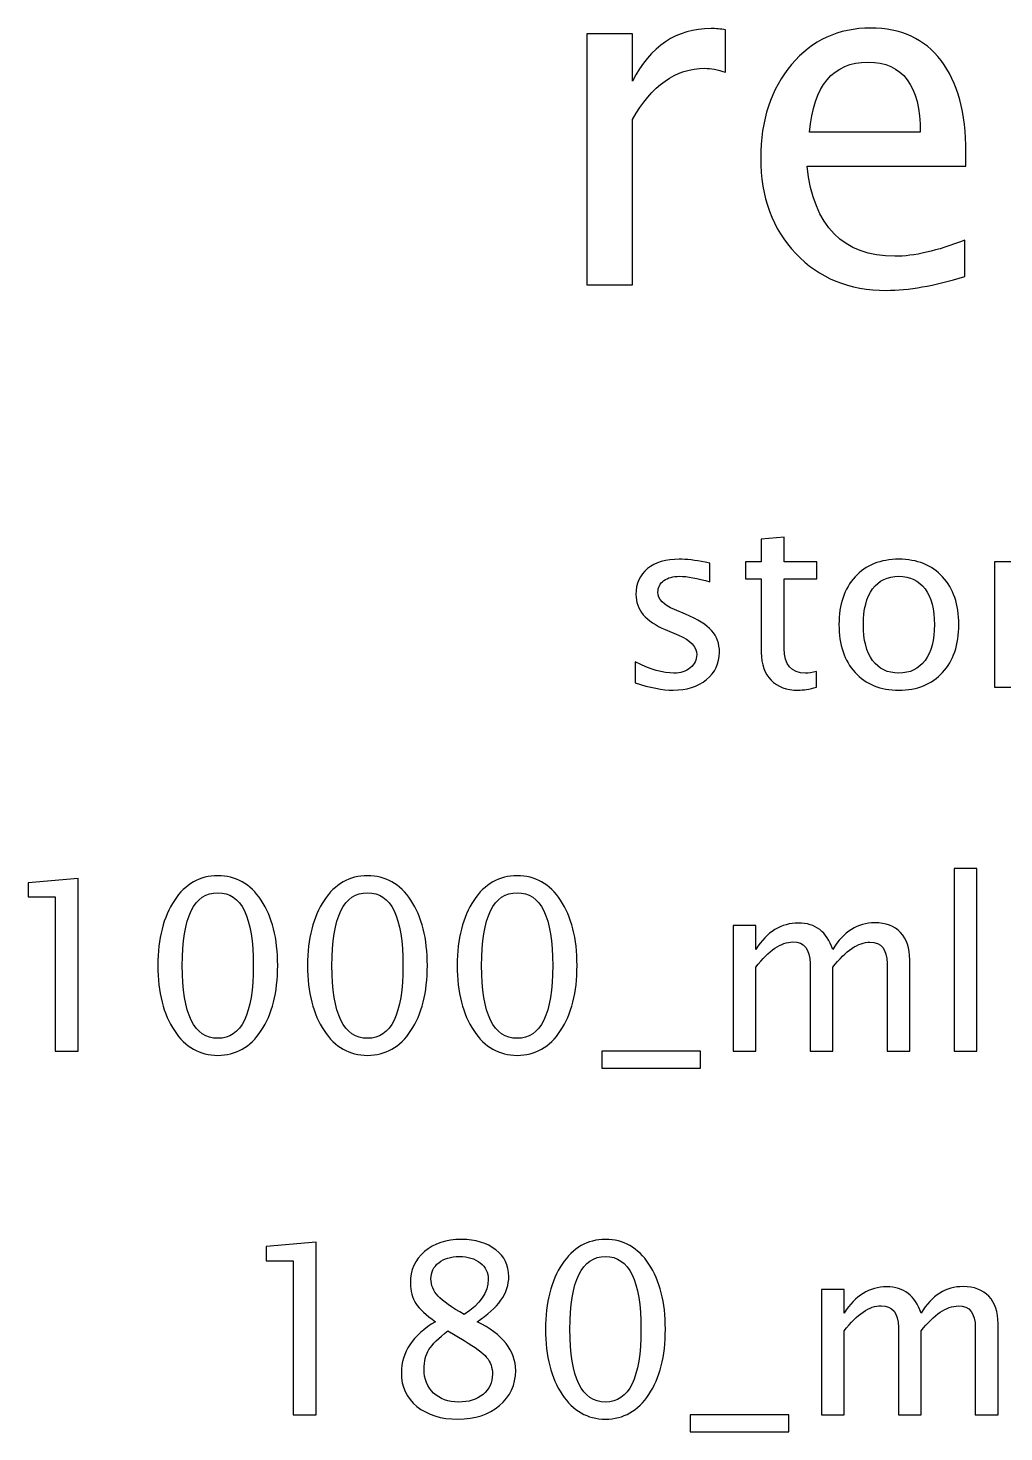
# Model space of a CAD drawing. Header units: centimetres. Extents: x -87 to 69, y -70 to 88.
# Drawn here: x -85.29 to -74.38, y 54.35 to 70.04 of the extents above; entities that cross this region are included whole.
import ezdxf

# ---------------------------------------------------------------- set-up
doc = ezdxf.new("R2010")
doc.units = ezdxf.units.CM
doc.header["$MEASUREMENT"] = 0
doc.layers.add('Layer 1', color=7, linetype='Continuous')

msp = doc.modelspace()

# ---------------------------------------------------------------- linework, layer by layer
at = {"layer": 'Layer 1'}
for points, knots in [([(-79.04065, 67.17044), (-79.04065, 67.17044), (-79.04065, 69.97503), (-79.04065, 69.97503), (-79.04065, 69.97503), (-79.04065, 69.97503), (-78.53265, 69.97503), (-78.53265, 69.97503), (-78.53265, 69.97503), (-78.53265, 69.97503), (-78.53265, 69.44498), (-78.53265, 69.44498), (-78.53265, 69.44498), (-78.33068, 69.83744), (-78.03788, 70.03323), (-77.65335, 70.03323), (-77.65335, 70.03323), (-77.60132, 70.03323), (-77.54663, 70.02882), (-77.49019, 70.02), (-77.49019, 70.02), (-77.49019, 70.02), (-77.49019, 69.54464), (-77.49019, 69.54464), (-77.49019, 69.54464), (-77.57838, 69.57374), (-77.656, 69.58873), (-77.72302, 69.58873), (-77.72302, 69.58873), (-78.04582, 69.58873), (-78.31569, 69.39823), (-78.53265, 69.01635), (-78.53265, 69.01635), (-78.53265, 69.01635), (-78.53265, 67.17044), (-78.53265, 67.17044), (-78.53265, 67.17044), (-78.53265, 67.17044), (-79.04065, 67.17044), (-79.04065, 67.17044)], [0, 0, 0, 0, 0.09090909, 0.09090909, 0.09090909, 0.09090909, 0.18181818, 0.18181818, 0.18181818, 0.18181818, 0.27272727, 0.27272727, 0.27272727, 0.27272727, 0.36363636, 0.36363636, 0.36363636, 0.36363636, 0.45454545, 0.45454545, 0.45454545, 0.45454545, 0.54545455, 0.54545455, 0.54545455, 0.54545455, 0.63636364, 0.63636364, 0.63636364, 0.63636364, 0.72727273, 0.72727273, 0.72727273, 0.72727273, 0.81818182, 0.81818182, 0.81818182, 0.81818182, 1, 1, 1, 1]), ([(-74.81702, 67.2604), (-75.15833, 67.15809), (-75.45026, 67.10694), (-75.69367, 67.10694), (-75.69367, 67.10694), (-76.10907, 67.10694), (-76.44685, 67.24452), (-76.70703, 67.51881), (-76.70703, 67.51881), (-76.9672, 67.79309), (-77.09773, 68.14852), (-77.09773, 68.58596), (-77.09773, 68.58596), (-77.09773, 69.01018), (-76.98308, 69.35855), (-76.75289, 69.63107), (-76.75289, 69.63107), (-76.5227, 69.90271), (-76.22813, 70.03853), (-75.86918, 70.03853), (-75.86918, 70.03853), (-75.52963, 70.03853), (-75.26681, 69.9177), (-75.0816, 69.67605), (-75.0816, 69.67605), (-74.8964, 69.43439), (-74.80379, 69.0922), (-74.80379, 68.64858), (-74.80379, 68.64858), (-74.80379, 68.64858), (-74.80644, 68.49336), (-74.80644, 68.49336), (-74.80644, 68.49336), (-74.80644, 68.49336), (-76.57915, 68.49336), (-76.57915, 68.49336), (-76.57915, 68.49336), (-76.50506, 67.82308), (-76.17786, 67.48794), (-75.59842, 67.48794), (-75.59842, 67.48794), (-75.38587, 67.48794), (-75.1257, 67.54791), (-74.81702, 67.66786), (-74.81702, 67.66786), (-74.81702, 67.66786), (-74.81702, 67.2604), (-74.81702, 67.2604)], [0, 0, 0, 0, 0.07692308, 0.07692308, 0.07692308, 0.07692308, 0.15384615, 0.15384615, 0.15384615, 0.15384615, 0.23076923, 0.23076923, 0.23076923, 0.23076923, 0.30769231, 0.30769231, 0.30769231, 0.30769231, 0.38461538, 0.38461538, 0.38461538, 0.38461538, 0.46153846, 0.46153846, 0.46153846, 0.46153846, 0.53846154, 0.53846154, 0.53846154, 0.53846154, 0.61538462, 0.61538462, 0.61538462, 0.61538462, 0.69230769, 0.69230769, 0.69230769, 0.69230769, 0.76923077, 0.76923077, 0.76923077, 0.76923077, 0.84615385, 0.84615385, 0.84615385, 0.84615385, 1, 1, 1, 1]), ([(-76.55269, 68.87436), (-76.55269, 68.87436), (-75.31444, 68.87436), (-75.31444, 68.87436), (-75.31444, 68.87436), (-75.31444, 69.39647), (-75.50935, 69.65752), (-75.89828, 69.65752), (-75.89828, 69.65752), (-76.28987, 69.65752), (-76.50771, 69.39647), (-76.55269, 68.87436)], [0, 0, 0, 0, 0.25, 0.25, 0.25, 0.25, 0.5, 0.5, 0.5, 0.5, 1, 1, 1, 1]), ([(-76.47447, 62.67088), (-76.55296, 62.64927), (-76.62131, 62.63869), (-76.67908, 62.63869), (-76.67908, 62.63869), (-76.80873, 62.63869), (-76.90971, 62.67573), (-76.98203, 62.74981), (-76.98203, 62.74981), (-77.05479, 62.8239), (-77.09095, 62.92664), (-77.09095, 63.0585), (-77.09095, 63.0585), (-77.09095, 63.0585), (-77.09095, 63.88223), (-77.09095, 63.88223), (-77.09095, 63.88223), (-77.09095, 63.88223), (-77.26645, 63.88223), (-77.26645, 63.88223), (-77.26645, 63.88223), (-77.26645, 63.88223), (-77.26645, 64.07273), (-77.26645, 64.07273), (-77.26645, 64.07273), (-77.26645, 64.07273), (-77.09095, 64.07273), (-77.09095, 64.07273), (-77.09095, 64.07273), (-77.09095, 64.07273), (-77.09095, 64.32629), (-77.09095, 64.32629), (-77.09095, 64.32629), (-77.09095, 64.32629), (-76.83695, 64.35054), (-76.83695, 64.35054), (-76.83695, 64.35054), (-76.83695, 64.35054), (-76.83695, 64.07273), (-76.83695, 64.07273), (-76.83695, 64.07273), (-76.83695, 64.07273), (-76.46918, 64.07273), (-76.46918, 64.07273), (-76.46918, 64.07273), (-76.46918, 64.07273), (-76.46918, 63.88223), (-76.46918, 63.88223), (-76.46918, 63.88223), (-76.46918, 63.88223), (-76.83695, 63.88223), (-76.83695, 63.88223), (-76.83695, 63.88223), (-76.83695, 63.88223), (-76.83695, 63.10436), (-76.83695, 63.10436), (-76.83695, 63.10436), (-76.83695, 62.92091), (-76.75713, 62.82919), (-76.59794, 62.82919), (-76.59794, 62.82919), (-76.56399, 62.82919), (-76.52298, 62.83492), (-76.47447, 62.84595), (-76.47447, 62.84595), (-76.47447, 62.84595), (-76.47447, 62.67088), (-76.47447, 62.67088)], [0, 0, 0, 0, 0.05555556, 0.05555556, 0.05555556, 0.05555556, 0.11111111, 0.11111111, 0.11111111, 0.11111111, 0.16666667, 0.16666667, 0.16666667, 0.16666667, 0.22222222, 0.22222222, 0.22222222, 0.22222222, 0.27777778, 0.27777778, 0.27777778, 0.27777778, 0.33333333, 0.33333333, 0.33333333, 0.33333333, 0.38888889, 0.38888889, 0.38888889, 0.38888889, 0.44444444, 0.44444444, 0.44444444, 0.44444444, 0.5, 0.5, 0.5, 0.5, 0.55555556, 0.55555556, 0.55555556, 0.55555556, 0.61111111, 0.61111111, 0.61111111, 0.61111111, 0.66666667, 0.66666667, 0.66666667, 0.66666667, 0.72222222, 0.72222222, 0.72222222, 0.72222222, 0.77777778, 0.77777778, 0.77777778, 0.77777778, 0.83333333, 0.83333333, 0.83333333, 0.83333333, 0.88888889, 0.88888889, 0.88888889, 0.88888889, 1, 1, 1, 1]), ([(-78.50073, 62.72071), (-78.50073, 62.72071), (-78.50073, 62.95354), (-78.50073, 62.95354), (-78.50073, 62.95354), (-78.33448, 62.87064), (-78.19029, 62.82919), (-78.06726, 62.82919), (-78.06726, 62.82919), (-77.99405, 62.82919), (-77.9332, 62.84903), (-77.88513, 62.88872), (-77.88513, 62.88872), (-77.83707, 62.92797), (-77.81282, 62.97736), (-77.81282, 63.03689), (-77.81282, 63.03689), (-77.81282, 63.12376), (-77.88028, 63.19564), (-78.01522, 63.25252), (-78.01522, 63.25252), (-78.01522, 63.25252), (-78.16383, 63.31558), (-78.16383, 63.31558), (-78.16383, 63.31558), (-78.38299, 63.40642), (-78.49279, 63.53783), (-78.49279, 63.70849), (-78.49279, 63.70849), (-78.49279, 63.83064), (-78.44958, 63.92677), (-78.36315, 63.99688), (-78.36315, 63.99688), (-78.27672, 64.067), (-78.1581, 64.10183), (-78.00772, 64.10183), (-78.00772, 64.10183), (-77.92967, 64.10183), (-77.83266, 64.09125), (-77.71757, 64.06964), (-77.71757, 64.06964), (-77.71757, 64.06964), (-77.66465, 64.0595), (-77.66465, 64.0595), (-77.66465, 64.0595), (-77.66465, 64.0595), (-77.66465, 63.84783), (-77.66465, 63.84783), (-77.66465, 63.84783), (-77.8062, 63.89017), (-77.91909, 63.91133), (-78.00332, 63.91133), (-78.00332, 63.91133), (-78.0774, 63.91133), (-78.13605, 63.89502), (-78.18059, 63.86283), (-78.18059, 63.86283), (-78.22468, 63.83064), (-78.24673, 63.78742), (-78.24673, 63.73318), (-78.24673, 63.73318), (-78.24673, 63.65689), (-78.185, 63.59207), (-78.06108, 63.5396), (-78.06108, 63.5396), (-78.06108, 63.5396), (-77.93893, 63.488), (-77.93893, 63.488), (-77.93893, 63.488), (-77.80047, 63.42979), (-77.70257, 63.36806), (-77.64525, 63.30323), (-77.64525, 63.30323), (-77.58748, 63.23841), (-77.55882, 63.15727), (-77.55882, 63.06026), (-77.55882, 63.06026), (-77.55882, 62.93723), (-77.60732, 62.83625), (-77.70478, 62.75731), (-77.70478, 62.75731), (-77.80179, 62.67838), (-77.92615, 62.63869), (-78.0774, 62.63869), (-78.0774, 62.63869), (-78.19381, 62.63869), (-78.33448, 62.66603), (-78.50073, 62.72071)], [0, 0, 0, 0, 0.04347826, 0.04347826, 0.04347826, 0.04347826, 0.08695652, 0.08695652, 0.08695652, 0.08695652, 0.13043478, 0.13043478, 0.13043478, 0.13043478, 0.17391304, 0.17391304, 0.17391304, 0.17391304, 0.2173913, 0.2173913, 0.2173913, 0.2173913, 0.26086957, 0.26086957, 0.26086957, 0.26086957, 0.30434783, 0.30434783, 0.30434783, 0.30434783, 0.34782609, 0.34782609, 0.34782609, 0.34782609, 0.39130435, 0.39130435, 0.39130435, 0.39130435, 0.43478261, 0.43478261, 0.43478261, 0.43478261, 0.47826087, 0.47826087, 0.47826087, 0.47826087, 0.52173913, 0.52173913, 0.52173913, 0.52173913, 0.56521739, 0.56521739, 0.56521739, 0.56521739, 0.60869565, 0.60869565, 0.60869565, 0.60869565, 0.65217391, 0.65217391, 0.65217391, 0.65217391, 0.69565217, 0.69565217, 0.69565217, 0.69565217, 0.73913043, 0.73913043, 0.73913043, 0.73913043, 0.7826087, 0.7826087, 0.7826087, 0.7826087, 0.82608696, 0.82608696, 0.82608696, 0.82608696, 0.86956522, 0.86956522, 0.86956522, 0.86956522, 0.91304348, 0.91304348, 0.91304348, 0.91304348, 1, 1, 1, 1]), ([(-75.55372, 62.63869), (-75.75965, 62.63869), (-75.92281, 62.70439), (-76.04276, 62.8358), (-76.04276, 62.8358), (-76.16314, 62.96721), (-76.22312, 63.14581), (-76.22312, 63.37114), (-76.22312, 63.37114), (-76.22312, 63.59604), (-76.16314, 63.77419), (-76.04276, 63.90516), (-76.04276, 63.90516), (-75.92281, 64.03613), (-75.75965, 64.10183), (-75.55372, 64.10183), (-75.55372, 64.10183), (-75.34779, 64.10183), (-75.18463, 64.03613), (-75.06468, 63.90516), (-75.06468, 63.90516), (-74.9443, 63.77419), (-74.88433, 63.59604), (-74.88433, 63.37114), (-74.88433, 63.37114), (-74.88433, 63.14581), (-74.9443, 62.96721), (-75.06468, 62.8358), (-75.06468, 62.8358), (-75.18463, 62.70439), (-75.34779, 62.63869), (-75.55372, 62.63869)], [0, 0, 0, 0, 0.11111111, 0.11111111, 0.11111111, 0.11111111, 0.22222222, 0.22222222, 0.22222222, 0.22222222, 0.33333333, 0.33333333, 0.33333333, 0.33333333, 0.44444444, 0.44444444, 0.44444444, 0.44444444, 0.55555556, 0.55555556, 0.55555556, 0.55555556, 0.66666667, 0.66666667, 0.66666667, 0.66666667, 0.77777778, 0.77777778, 0.77777778, 0.77777778, 1, 1, 1, 1]), ([(-74.48657, 62.67044), (-74.48657, 62.67044), (-74.48657, 64.07273), (-74.48657, 64.07273), (-74.48657, 64.07273), (-74.48657, 64.07273), (-74.23257, 64.07273), (-74.23257, 64.07273), (-74.23257, 64.07273), (-74.23257, 64.07273), (-74.23257, 63.80771), (-74.23257, 63.80771), (-74.23257, 63.80771), (-74.13159, 64.00394), (-73.98519, 64.10183), (-73.79292, 64.10183), (-73.79292, 64.10183), (-73.7669, 64.10183), (-73.73956, 64.09963), (-73.71134, 64.09522), (-73.71134, 64.09522), (-73.71134, 64.09522), (-73.71134, 63.85754), (-73.71134, 63.85754), (-73.71134, 63.85754), (-73.75544, 63.87209), (-73.79424, 63.87958), (-73.82776, 63.87958), (-73.82776, 63.87958), (-73.98915, 63.87958), (-74.12409, 63.78433), (-74.23257, 63.59339), (-74.23257, 63.59339), (-74.23257, 63.59339), (-74.23257, 62.67044), (-74.23257, 62.67044), (-74.23257, 62.67044), (-74.23257, 62.67044), (-74.48657, 62.67044), (-74.48657, 62.67044)], [0, 0, 0, 0, 0.09090909, 0.09090909, 0.09090909, 0.09090909, 0.18181818, 0.18181818, 0.18181818, 0.18181818, 0.27272727, 0.27272727, 0.27272727, 0.27272727, 0.36363636, 0.36363636, 0.36363636, 0.36363636, 0.45454545, 0.45454545, 0.45454545, 0.45454545, 0.54545455, 0.54545455, 0.54545455, 0.54545455, 0.63636364, 0.63636364, 0.63636364, 0.63636364, 0.72727273, 0.72727273, 0.72727273, 0.72727273, 0.81818182, 0.81818182, 0.81818182, 0.81818182, 1, 1, 1, 1]), ([(-75.55416, 62.82919), (-75.42848, 62.82919), (-75.33059, 62.87637), (-75.26092, 62.97118), (-75.26092, 62.97118), (-75.19168, 63.06555), (-75.15685, 63.19917), (-75.15685, 63.37114), (-75.15685, 63.37114), (-75.15685, 63.54268), (-75.19168, 63.67586), (-75.26092, 63.77022), (-75.26092, 63.77022), (-75.33059, 63.86415), (-75.42848, 63.91133), (-75.55416, 63.91133), (-75.55416, 63.91133), (-75.68028, 63.91133), (-75.77817, 63.86415), (-75.84697, 63.77022), (-75.84697, 63.77022), (-75.9162, 63.67586), (-75.95059, 63.54268), (-75.95059, 63.37114), (-75.95059, 63.37114), (-75.95059, 63.19917), (-75.9162, 63.06555), (-75.84697, 62.97118), (-75.84697, 62.97118), (-75.77817, 62.87637), (-75.68028, 62.82919), (-75.55416, 62.82919)], [0, 0, 0, 0, 0.11111111, 0.11111111, 0.11111111, 0.11111111, 0.22222222, 0.22222222, 0.22222222, 0.22222222, 0.33333333, 0.33333333, 0.33333333, 0.33333333, 0.44444444, 0.44444444, 0.44444444, 0.44444444, 0.55555556, 0.55555556, 0.55555556, 0.55555556, 0.66666667, 0.66666667, 0.66666667, 0.66666667, 0.77777778, 0.77777778, 0.77777778, 0.77777778, 1, 1, 1, 1]), ([(-83.166, 58.55706), (-83.36664, 58.55706), (-83.52848, 58.64922), (-83.65107, 58.8331), (-83.65107, 58.8331), (-83.7741, 59.01699), (-83.83539, 59.25952), (-83.83539, 59.56115), (-83.83539, 59.56115), (-83.83539, 59.86277), (-83.7741, 60.10531), (-83.65107, 60.28919), (-83.65107, 60.28919), (-83.52848, 60.47308), (-83.36664, 60.56524), (-83.166, 60.56524), (-83.166, 60.56524), (-82.96447, 60.56524), (-82.80264, 60.47352), (-82.68005, 60.29007), (-82.68005, 60.29007), (-82.5579, 60.10663), (-82.4966, 59.86365), (-82.4966, 59.56115), (-82.4966, 59.56115), (-82.4966, 59.25952), (-82.5579, 59.01699), (-82.68005, 58.8331), (-82.68005, 58.8331), (-82.80264, 58.64922), (-82.96447, 58.55706), (-83.166, 58.55706)], [0, 0, 0, 0, 0.11111111, 0.11111111, 0.11111111, 0.11111111, 0.22222222, 0.22222222, 0.22222222, 0.22222222, 0.33333333, 0.33333333, 0.33333333, 0.33333333, 0.44444444, 0.44444444, 0.44444444, 0.44444444, 0.55555556, 0.55555556, 0.55555556, 0.55555556, 0.66666667, 0.66666667, 0.66666667, 0.66666667, 0.77777778, 0.77777778, 0.77777778, 0.77777778, 1, 1, 1, 1]), ([(-81.49295, 58.55706), (-81.69359, 58.55706), (-81.85543, 58.64922), (-81.97802, 58.8331), (-81.97802, 58.8331), (-82.10105, 59.01699), (-82.16234, 59.25952), (-82.16234, 59.56115), (-82.16234, 59.56115), (-82.16234, 59.86277), (-82.10105, 60.10531), (-81.97802, 60.28919), (-81.97802, 60.28919), (-81.85543, 60.47308), (-81.69359, 60.56524), (-81.49295, 60.56524), (-81.49295, 60.56524), (-81.29142, 60.56524), (-81.12959, 60.47352), (-81.007, 60.29007), (-81.007, 60.29007), (-80.88485, 60.10663), (-80.82355, 59.86365), (-80.82355, 59.56115), (-80.82355, 59.56115), (-80.82355, 59.25952), (-80.88485, 59.01699), (-81.007, 58.8331), (-81.007, 58.8331), (-81.12959, 58.64922), (-81.29142, 58.55706), (-81.49295, 58.55706)], [0, 0, 0, 0, 0.11111111, 0.11111111, 0.11111111, 0.11111111, 0.22222222, 0.22222222, 0.22222222, 0.22222222, 0.33333333, 0.33333333, 0.33333333, 0.33333333, 0.44444444, 0.44444444, 0.44444444, 0.44444444, 0.55555556, 0.55555556, 0.55555556, 0.55555556, 0.66666667, 0.66666667, 0.66666667, 0.66666667, 0.77777778, 0.77777778, 0.77777778, 0.77777778, 1, 1, 1, 1]), ([(-79.8199, 58.55706), (-80.02054, 58.55706), (-80.18238, 58.64922), (-80.30497, 58.8331), (-80.30497, 58.8331), (-80.428, 59.01699), (-80.48929, 59.25952), (-80.48929, 59.56115), (-80.48929, 59.56115), (-80.48929, 59.86277), (-80.428, 60.10531), (-80.30497, 60.28919), (-80.30497, 60.28919), (-80.18238, 60.47308), (-80.02054, 60.56524), (-79.8199, 60.56524), (-79.8199, 60.56524), (-79.61837, 60.56524), (-79.45654, 60.47352), (-79.33395, 60.29007), (-79.33395, 60.29007), (-79.2118, 60.10663), (-79.1505, 59.86365), (-79.1505, 59.56115), (-79.1505, 59.56115), (-79.1505, 59.25952), (-79.2118, 59.01699), (-79.33395, 58.8331), (-79.33395, 58.8331), (-79.45654, 58.64922), (-79.61837, 58.55706), (-79.8199, 58.55706)], [0, 0, 0, 0, 0.11111111, 0.11111111, 0.11111111, 0.11111111, 0.22222222, 0.22222222, 0.22222222, 0.22222222, 0.33333333, 0.33333333, 0.33333333, 0.33333333, 0.44444444, 0.44444444, 0.44444444, 0.44444444, 0.55555556, 0.55555556, 0.55555556, 0.55555556, 0.66666667, 0.66666667, 0.66666667, 0.66666667, 0.77777778, 0.77777778, 0.77777778, 0.77777778, 1, 1, 1, 1]), ([(-74.9357, 58.60468), (-74.9357, 58.60468), (-74.9357, 60.64461), (-74.9357, 60.64461), (-74.9357, 60.64461), (-74.9357, 60.64461), (-74.6817, 60.64461), (-74.6817, 60.64461), (-74.6817, 60.64461), (-74.6817, 60.64461), (-74.6817, 58.60468), (-74.6817, 58.60468), (-74.6817, 58.60468), (-74.6817, 58.60468), (-74.9357, 58.60468), (-74.9357, 58.60468)], [0, 0, 0, 0, 0.2, 0.2, 0.2, 0.2, 0.4, 0.4, 0.4, 0.4, 0.6, 0.6, 0.6, 0.6, 1, 1, 1, 1]), ([(-84.98192, 58.60468), (-84.98192, 58.60468), (-84.98192, 60.32712), (-84.98192, 60.32712), (-84.98192, 60.32712), (-84.98192, 60.32712), (-85.28619, 60.32712), (-85.28619, 60.32712), (-85.28619, 60.32712), (-85.28619, 60.32712), (-85.28619, 60.48587), (-85.28619, 60.48587), (-85.28619, 60.48587), (-85.28619, 60.48587), (-84.72792, 60.53349), (-84.72792, 60.53349), (-84.72792, 60.53349), (-84.72792, 60.53349), (-84.72792, 58.60468), (-84.72792, 58.60468), (-84.72792, 58.60468), (-84.72792, 58.60468), (-84.98192, 58.60468), (-84.98192, 58.60468)], [0, 0, 0, 0, 0.14285714, 0.14285714, 0.14285714, 0.14285714, 0.28571429, 0.28571429, 0.28571429, 0.28571429, 0.42857143, 0.42857143, 0.42857143, 0.42857143, 0.57142857, 0.57142857, 0.57142857, 0.57142857, 0.71428571, 0.71428571, 0.71428571, 0.71428571, 1, 1, 1, 1]), ([(-83.16644, 58.74755), (-82.90141, 58.74755), (-82.76912, 59.01875), (-82.76912, 59.56115), (-82.76912, 59.56115), (-82.76912, 60.10354), (-82.90141, 60.37474), (-83.16644, 60.37474), (-83.16644, 60.37474), (-83.43058, 60.37474), (-83.56287, 60.10354), (-83.56287, 59.56115), (-83.56287, 59.56115), (-83.56287, 59.01875), (-83.43058, 58.74755), (-83.16644, 58.74755)], [0, 0, 0, 0, 0.2, 0.2, 0.2, 0.2, 0.4, 0.4, 0.4, 0.4, 0.6, 0.6, 0.6, 0.6, 1, 1, 1, 1]), ([(-81.49339, 58.74755), (-81.22836, 58.74755), (-81.09607, 59.01875), (-81.09607, 59.56115), (-81.09607, 59.56115), (-81.09607, 60.10354), (-81.22836, 60.37474), (-81.49339, 60.37474), (-81.49339, 60.37474), (-81.75753, 60.37474), (-81.88982, 60.10354), (-81.88982, 59.56115), (-81.88982, 59.56115), (-81.88982, 59.01875), (-81.75753, 58.74755), (-81.49339, 58.74755)], [0, 0, 0, 0, 0.2, 0.2, 0.2, 0.2, 0.4, 0.4, 0.4, 0.4, 0.6, 0.6, 0.6, 0.6, 1, 1, 1, 1]), ([(-79.82034, 58.74755), (-79.55531, 58.74755), (-79.42302, 59.01875), (-79.42302, 59.56115), (-79.42302, 59.56115), (-79.42302, 60.10354), (-79.55531, 60.37474), (-79.82034, 60.37474), (-79.82034, 60.37474), (-80.08448, 60.37474), (-80.21677, 60.10354), (-80.21677, 59.56115), (-80.21677, 59.56115), (-80.21677, 59.01875), (-80.08448, 58.74755), (-79.82034, 58.74755)], [0, 0, 0, 0, 0.2, 0.2, 0.2, 0.2, 0.4, 0.4, 0.4, 0.4, 0.6, 0.6, 0.6, 0.6, 1, 1, 1, 1]), ([(-77.40602, 58.60468), (-77.40602, 58.60468), (-77.40602, 60.00697), (-77.40602, 60.00697), (-77.40602, 60.00697), (-77.40602, 60.00697), (-77.15202, 60.00697), (-77.15202, 60.00697), (-77.15202, 60.00697), (-77.15202, 60.00697), (-77.15202, 59.74195), (-77.15202, 59.74195), (-77.15202, 59.74195), (-77.02811, 59.93818), (-76.86936, 60.03607), (-76.67489, 60.03607), (-76.67489, 60.03607), (-76.48748, 60.03607), (-76.36004, 59.93818), (-76.29213, 59.74195), (-76.29213, 59.74195), (-76.17174, 59.93994), (-76.01475, 60.03872), (-75.82205, 60.03872), (-75.82205, 60.03872), (-75.69902, 60.03872), (-75.60333, 60.00256), (-75.53498, 59.9298), (-75.53498, 59.9298), (-75.46663, 59.85704), (-75.43223, 59.75518), (-75.43223, 59.62421), (-75.43223, 59.62421), (-75.43223, 59.62421), (-75.43223, 58.60468), (-75.43223, 58.60468), (-75.43223, 58.60468), (-75.43223, 58.60468), (-75.68623, 58.60468), (-75.68623, 58.60468), (-75.68623, 58.60468), (-75.68623, 58.60468), (-75.68623, 59.58231), (-75.68623, 59.58231), (-75.68623, 59.58231), (-75.68623, 59.74195), (-75.74973, 59.82176), (-75.87673, 59.82176), (-75.87673, 59.82176), (-76.00858, 59.82176), (-76.14705, 59.72872), (-76.29213, 59.54219), (-76.29213, 59.54219), (-76.29213, 59.54219), (-76.29213, 58.60468), (-76.29213, 58.60468), (-76.29213, 58.60468), (-76.29213, 58.60468), (-76.54613, 58.60468), (-76.54613, 58.60468), (-76.54613, 58.60468), (-76.54613, 58.60468), (-76.54613, 59.5832), (-76.54613, 59.5832), (-76.54613, 59.5832), (-76.54613, 59.74415), (-76.61051, 59.82441), (-76.73971, 59.82441), (-76.73971, 59.82441), (-76.86803, 59.82441), (-77.00562, 59.73092), (-77.15202, 59.54351), (-77.15202, 59.54351), (-77.15202, 59.54351), (-77.15202, 58.60468), (-77.15202, 58.60468), (-77.15202, 58.60468), (-77.15202, 58.60468), (-77.40602, 58.60468), (-77.40602, 58.60468)], [0, 0, 0, 0, 0.04761905, 0.04761905, 0.04761905, 0.04761905, 0.0952381, 0.0952381, 0.0952381, 0.0952381, 0.14285714, 0.14285714, 0.14285714, 0.14285714, 0.19047619, 0.19047619, 0.19047619, 0.19047619, 0.23809524, 0.23809524, 0.23809524, 0.23809524, 0.28571429, 0.28571429, 0.28571429, 0.28571429, 0.33333333, 0.33333333, 0.33333333, 0.33333333, 0.38095238, 0.38095238, 0.38095238, 0.38095238, 0.42857143, 0.42857143, 0.42857143, 0.42857143, 0.47619048, 0.47619048, 0.47619048, 0.47619048, 0.52380952, 0.52380952, 0.52380952, 0.52380952, 0.57142857, 0.57142857, 0.57142857, 0.57142857, 0.61904762, 0.61904762, 0.61904762, 0.61904762, 0.66666667, 0.66666667, 0.66666667, 0.66666667, 0.71428571, 0.71428571, 0.71428571, 0.71428571, 0.76190476, 0.76190476, 0.76190476, 0.76190476, 0.80952381, 0.80952381, 0.80952381, 0.80952381, 0.85714286, 0.85714286, 0.85714286, 0.85714286, 0.9047619, 0.9047619, 0.9047619, 0.9047619, 1, 1, 1, 1]), ([(-78.87181, 58.41418), (-78.87181, 58.41418), (-78.87181, 58.60468), (-78.87181, 58.60468), (-78.87181, 58.60468), (-78.87181, 58.60468), (-77.77114, 58.60468), (-77.77114, 58.60468), (-77.77114, 58.60468), (-77.77114, 58.60468), (-77.77114, 58.41418), (-77.77114, 58.41418), (-77.77114, 58.41418), (-77.77114, 58.41418), (-78.87181, 58.41418), (-78.87181, 58.41418)], [0, 0, 0, 0, 0.2, 0.2, 0.2, 0.2, 0.4, 0.4, 0.4, 0.4, 0.6, 0.6, 0.6, 0.6, 1, 1, 1, 1]), ([(-80.73339, 55.58005), (-80.83834, 55.65326), (-80.91154, 55.72117), (-80.95255, 55.78422), (-80.95255, 55.78422), (-80.99356, 55.84684), (-81.01385, 55.92269), (-81.01385, 56.01132), (-81.01385, 56.01132), (-81.01385, 56.15596), (-80.96093, 56.2737), (-80.85554, 56.3641), (-80.85554, 56.3641), (-80.74971, 56.4545), (-80.61168, 56.49948), (-80.44147, 56.49948), (-80.44147, 56.49948), (-80.28448, 56.49948), (-80.15704, 56.46112), (-80.05958, 56.38439), (-80.05958, 56.38439), (-79.96213, 56.3081), (-79.91318, 56.20844), (-79.91318, 56.08629), (-79.91318, 56.08629), (-79.91318, 55.90108), (-80.0318, 55.73219), (-80.2686, 55.58005), (-80.2686, 55.58005), (-79.98065, 55.43894), (-79.83645, 55.25682), (-79.83645, 55.03369), (-79.83645, 55.03369), (-79.83645, 54.8745), (-79.89687, 54.74441), (-80.01725, 54.64299), (-80.01725, 54.64299), (-80.13764, 54.54201), (-80.29242, 54.4913), (-80.48204, 54.4913), (-80.48204, 54.4913), (-80.67121, 54.4913), (-80.82379, 54.53892), (-80.9402, 54.63417), (-80.9402, 54.63417), (-81.05618, 54.72898), (-81.11439, 54.85421), (-81.11439, 55.009), (-81.11439, 55.009), (-81.11439, 55.2383), (-80.98739, 55.42836), (-80.73339, 55.58005)], [0, 0, 0, 0, 0.07142857, 0.07142857, 0.07142857, 0.07142857, 0.14285714, 0.14285714, 0.14285714, 0.14285714, 0.21428571, 0.21428571, 0.21428571, 0.21428571, 0.28571429, 0.28571429, 0.28571429, 0.28571429, 0.35714286, 0.35714286, 0.35714286, 0.35714286, 0.42857143, 0.42857143, 0.42857143, 0.42857143, 0.5, 0.5, 0.5, 0.5, 0.57142857, 0.57142857, 0.57142857, 0.57142857, 0.64285714, 0.64285714, 0.64285714, 0.64285714, 0.71428571, 0.71428571, 0.71428571, 0.71428571, 0.78571429, 0.78571429, 0.78571429, 0.78571429, 0.85714286, 0.85714286, 0.85714286, 0.85714286, 1, 1, 1, 1]), ([(-78.8328, 54.4913), (-79.03344, 54.4913), (-79.19528, 54.58346), (-79.31787, 54.76734), (-79.31787, 54.76734), (-79.4409, 54.95123), (-79.50219, 55.19376), (-79.50219, 55.49539), (-79.50219, 55.49539), (-79.50219, 55.79701), (-79.4409, 56.03955), (-79.31787, 56.22343), (-79.31787, 56.22343), (-79.19528, 56.40732), (-79.03344, 56.49948), (-78.8328, 56.49948), (-78.8328, 56.49948), (-78.63127, 56.49948), (-78.46944, 56.40776), (-78.34685, 56.22431), (-78.34685, 56.22431), (-78.2247, 56.04087), (-78.1634, 55.79789), (-78.1634, 55.49539), (-78.1634, 55.49539), (-78.1634, 55.19376), (-78.2247, 54.95123), (-78.34685, 54.76734), (-78.34685, 54.76734), (-78.46944, 54.58346), (-78.63127, 54.4913), (-78.8328, 54.4913)], [0, 0, 0, 0, 0.11111111, 0.11111111, 0.11111111, 0.11111111, 0.22222222, 0.22222222, 0.22222222, 0.22222222, 0.33333333, 0.33333333, 0.33333333, 0.33333333, 0.44444444, 0.44444444, 0.44444444, 0.44444444, 0.55555556, 0.55555556, 0.55555556, 0.55555556, 0.66666667, 0.66666667, 0.66666667, 0.66666667, 0.77777778, 0.77777778, 0.77777778, 0.77777778, 1, 1, 1, 1]), ([(-82.32177, 54.53892), (-82.32177, 54.53892), (-82.32177, 56.26136), (-82.32177, 56.26136), (-82.32177, 56.26136), (-82.32177, 56.26136), (-82.62604, 56.26136), (-82.62604, 56.26136), (-82.62604, 56.26136), (-82.62604, 56.26136), (-82.62604, 56.42011), (-82.62604, 56.42011), (-82.62604, 56.42011), (-82.62604, 56.42011), (-82.06777, 56.46773), (-82.06777, 56.46773), (-82.06777, 56.46773), (-82.06777, 56.46773), (-82.06777, 54.53892), (-82.06777, 54.53892), (-82.06777, 54.53892), (-82.06777, 54.53892), (-82.32177, 54.53892), (-82.32177, 54.53892)], [0, 0, 0, 0, 0.14285714, 0.14285714, 0.14285714, 0.14285714, 0.28571429, 0.28571429, 0.28571429, 0.28571429, 0.42857143, 0.42857143, 0.42857143, 0.42857143, 0.57142857, 0.57142857, 0.57142857, 0.57142857, 0.71428571, 0.71428571, 0.71428571, 0.71428571, 1, 1, 1, 1]), ([(-80.4106, 55.65987), (-80.23245, 55.77761), (-80.14337, 55.90814), (-80.14337, 56.05233), (-80.14337, 56.05233), (-80.14337, 56.1295), (-80.17336, 56.19124), (-80.23289, 56.23842), (-80.23289, 56.23842), (-80.29286, 56.28561), (-80.37091, 56.30898), (-80.46748, 56.30898), (-80.46748, 56.30898), (-80.56097, 56.30898), (-80.63726, 56.28605), (-80.69591, 56.23975), (-80.69591, 56.23975), (-80.75456, 56.19345), (-80.78366, 56.13391), (-80.78366, 56.06027), (-80.78366, 56.06027), (-80.78366, 55.98883), (-80.7572, 55.92445), (-80.70428, 55.86713), (-80.70428, 55.86713), (-80.65137, 55.81024), (-80.55347, 55.74101), (-80.4106, 55.65987)], [0, 0, 0, 0, 0.125, 0.125, 0.125, 0.125, 0.25, 0.25, 0.25, 0.25, 0.375, 0.375, 0.375, 0.375, 0.5, 0.5, 0.5, 0.5, 0.625, 0.625, 0.625, 0.625, 0.75, 0.75, 0.75, 0.75, 1, 1, 1, 1]), ([(-78.83324, 54.68179), (-78.56821, 54.68179), (-78.43592, 54.95299), (-78.43592, 55.49539), (-78.43592, 55.49539), (-78.43592, 56.03778), (-78.56821, 56.30898), (-78.83324, 56.30898), (-78.83324, 56.30898), (-79.09738, 56.30898), (-79.22967, 56.03778), (-79.22967, 55.49539), (-79.22967, 55.49539), (-79.22967, 54.95299), (-79.09738, 54.68179), (-78.83324, 54.68179)], [0, 0, 0, 0, 0.2, 0.2, 0.2, 0.2, 0.4, 0.4, 0.4, 0.4, 0.6, 0.6, 0.6, 0.6, 1, 1, 1, 1]), ([(-76.41892, 54.53892), (-76.41892, 54.53892), (-76.41892, 55.94121), (-76.41892, 55.94121), (-76.41892, 55.94121), (-76.41892, 55.94121), (-76.16492, 55.94121), (-76.16492, 55.94121), (-76.16492, 55.94121), (-76.16492, 55.94121), (-76.16492, 55.67619), (-76.16492, 55.67619), (-76.16492, 55.67619), (-76.04101, 55.87242), (-75.88226, 55.97031), (-75.68779, 55.97031), (-75.68779, 55.97031), (-75.50038, 55.97031), (-75.37294, 55.87242), (-75.30503, 55.67619), (-75.30503, 55.67619), (-75.18464, 55.87418), (-75.02765, 55.97296), (-74.83495, 55.97296), (-74.83495, 55.97296), (-74.71192, 55.97296), (-74.61623, 55.9368), (-74.54788, 55.86404), (-74.54788, 55.86404), (-74.47953, 55.79128), (-74.44513, 55.68942), (-74.44513, 55.55845), (-74.44513, 55.55845), (-74.44513, 55.55845), (-74.44513, 54.53892), (-74.44513, 54.53892), (-74.44513, 54.53892), (-74.44513, 54.53892), (-74.69913, 54.53892), (-74.69913, 54.53892), (-74.69913, 54.53892), (-74.69913, 54.53892), (-74.69913, 55.51655), (-74.69913, 55.51655), (-74.69913, 55.51655), (-74.69913, 55.67619), (-74.76263, 55.756), (-74.88963, 55.756), (-74.88963, 55.756), (-75.02148, 55.756), (-75.15995, 55.66296), (-75.30503, 55.47643), (-75.30503, 55.47643), (-75.30503, 55.47643), (-75.30503, 54.53892), (-75.30503, 54.53892), (-75.30503, 54.53892), (-75.30503, 54.53892), (-75.55903, 54.53892), (-75.55903, 54.53892), (-75.55903, 54.53892), (-75.55903, 54.53892), (-75.55903, 55.51744), (-75.55903, 55.51744), (-75.55903, 55.51744), (-75.55903, 55.67839), (-75.62341, 55.75865), (-75.75261, 55.75865), (-75.75261, 55.75865), (-75.88093, 55.75865), (-76.01852, 55.66516), (-76.16492, 55.47775), (-76.16492, 55.47775), (-76.16492, 55.47775), (-76.16492, 54.53892), (-76.16492, 54.53892), (-76.16492, 54.53892), (-76.16492, 54.53892), (-76.41892, 54.53892), (-76.41892, 54.53892)], [0, 0, 0, 0, 0.04761905, 0.04761905, 0.04761905, 0.04761905, 0.0952381, 0.0952381, 0.0952381, 0.0952381, 0.14285714, 0.14285714, 0.14285714, 0.14285714, 0.19047619, 0.19047619, 0.19047619, 0.19047619, 0.23809524, 0.23809524, 0.23809524, 0.23809524, 0.28571429, 0.28571429, 0.28571429, 0.28571429, 0.33333333, 0.33333333, 0.33333333, 0.33333333, 0.38095238, 0.38095238, 0.38095238, 0.38095238, 0.42857143, 0.42857143, 0.42857143, 0.42857143, 0.47619048, 0.47619048, 0.47619048, 0.47619048, 0.52380952, 0.52380952, 0.52380952, 0.52380952, 0.57142857, 0.57142857, 0.57142857, 0.57142857, 0.61904762, 0.61904762, 0.61904762, 0.61904762, 0.66666667, 0.66666667, 0.66666667, 0.66666667, 0.71428571, 0.71428571, 0.71428571, 0.71428571, 0.76190476, 0.76190476, 0.76190476, 0.76190476, 0.80952381, 0.80952381, 0.80952381, 0.80952381, 0.85714286, 0.85714286, 0.85714286, 0.85714286, 0.9047619, 0.9047619, 0.9047619, 0.9047619, 1, 1, 1, 1]), ([(-80.59492, 55.47687), (-80.69811, 55.39749), (-80.76823, 55.32826), (-80.80527, 55.26917), (-80.80527, 55.26917), (-80.84187, 55.21008), (-80.86039, 55.13688), (-80.86039, 55.04868), (-80.86039, 55.04868), (-80.86039, 54.93932), (-80.82511, 54.85069), (-80.75411, 54.78322), (-80.75411, 54.78322), (-80.68312, 54.71575), (-80.59007, 54.68179), (-80.4741, 54.68179), (-80.4741, 54.68179), (-80.36253, 54.68179), (-80.27169, 54.71046), (-80.20158, 54.76823), (-80.20158, 54.76823), (-80.13102, 54.82599), (-80.09574, 54.90096), (-80.09574, 54.99312), (-80.09574, 54.99312), (-80.09574, 55.0672), (-80.11735, 55.13026), (-80.16101, 55.18142), (-80.16101, 55.18142), (-80.20466, 55.23257), (-80.28889, 55.29519), (-80.41368, 55.36927), (-80.41368, 55.36927), (-80.41368, 55.36927), (-80.59492, 55.47687), (-80.59492, 55.47687)], [0, 0, 0, 0, 0.1, 0.1, 0.1, 0.1, 0.2, 0.2, 0.2, 0.2, 0.3, 0.3, 0.3, 0.3, 0.4, 0.4, 0.4, 0.4, 0.5, 0.5, 0.5, 0.5, 0.6, 0.6, 0.6, 0.6, 0.7, 0.7, 0.7, 0.7, 0.8, 0.8, 0.8, 0.8, 1, 1, 1, 1]), ([(-77.88471, 54.34842), (-77.88471, 54.34842), (-77.88471, 54.53892), (-77.88471, 54.53892), (-77.88471, 54.53892), (-77.88471, 54.53892), (-76.78404, 54.53892), (-76.78404, 54.53892), (-76.78404, 54.53892), (-76.78404, 54.53892), (-76.78404, 54.34842), (-76.78404, 54.34842), (-76.78404, 54.34842), (-76.78404, 54.34842), (-77.88471, 54.34842), (-77.88471, 54.34842)], [0, 0, 0, 0, 0.2, 0.2, 0.2, 0.2, 0.4, 0.4, 0.4, 0.4, 0.6, 0.6, 0.6, 0.6, 1, 1, 1, 1])]:
    msp.add_open_spline(points, degree=3, knots=knots, dxfattribs=at)

doc.saveas('drawing.dxf')
